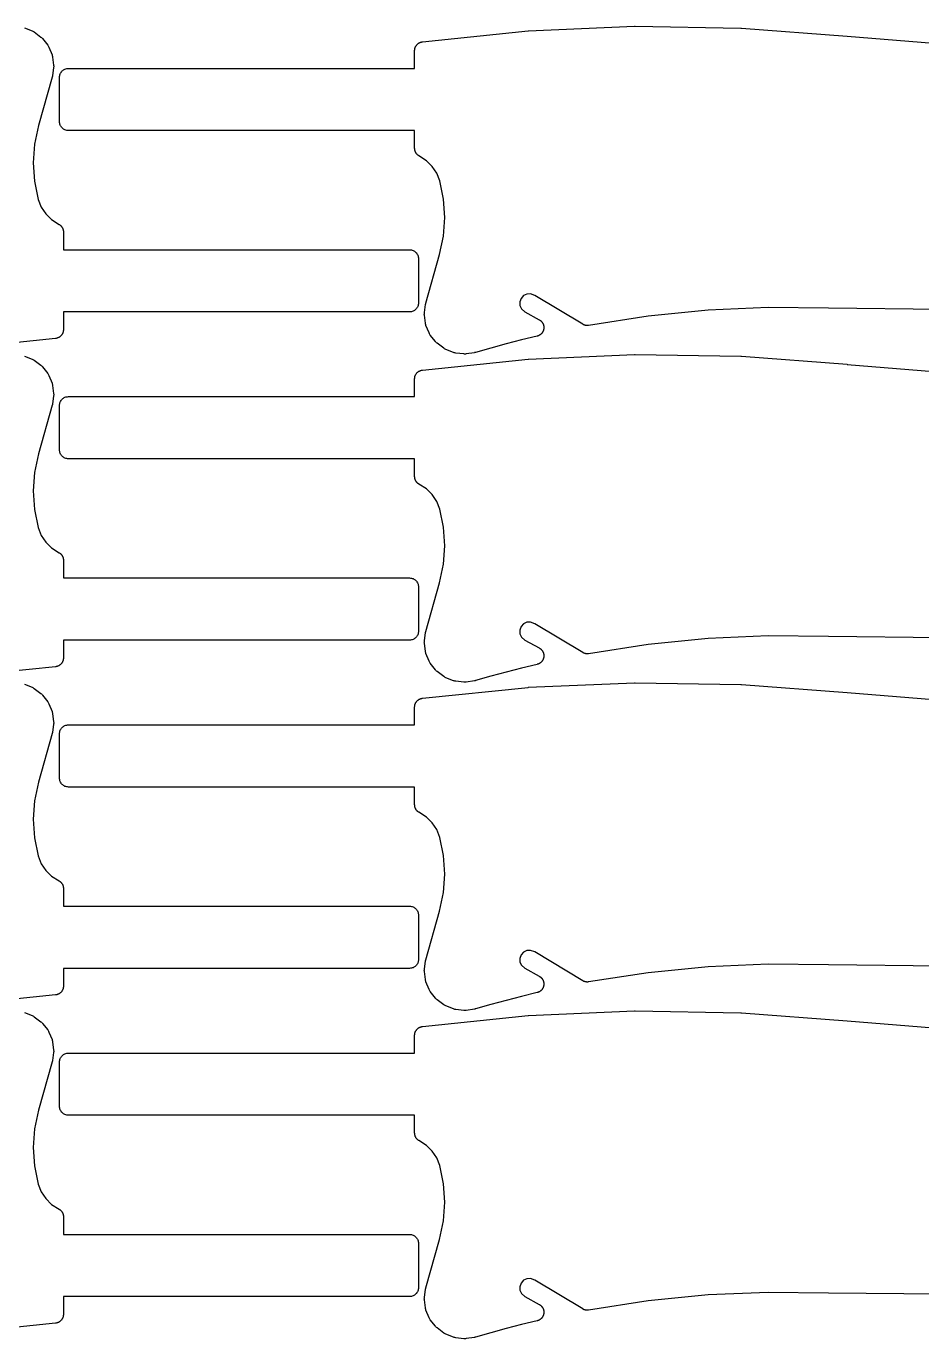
# Model space of a CAD drawing. Header units: metres. Extents: x 0 to 3000, y 0 to 1240.
# Drawn here: x 1096.5 to 1298.2, y 295.8 to 591.5 of the extents above; entities that cross this region are included whole.
import ezdxf

# ---------------------------------------------------------------- set-up
doc = ezdxf.new("R2010")
doc.units = ezdxf.units.M

msp = doc.modelspace()

# ---------------------------------------------------------------- linework, layer by layer
at = {"color": 1}
for points in [[(1302.73, 527.67), (1277.26, 527.95), (1277.26, 527.95), (1277.26, 527.95), (1263.65, 528.1), (1250.12, 527.51), (1236.65, 526.17), (1223.2, 524.09), (1223.19, 524.09), (1223.18, 524.09), (1223.09, 524.08), (1223, 524.07), (1222.99, 524.07), (1222.98, 524.07), (1222.89, 524.07), (1222.81, 524.07), (1222.8, 524.07), (1222.79, 524.07), (1222.7, 524.08), (1222.61, 524.09), (1222.6, 524.09), (1222.59, 524.09), (1222.5, 524.11), (1222.42, 524.13), (1222.41, 524.13), (1222.4, 524.13), (1222.31, 524.16), (1222.23, 524.18), (1222.22, 524.18), (1222.21, 524.19), (1222.13, 524.22), (1222.05, 524.26), (1222.04, 524.26), (1222.03, 524.26), (1221.95, 524.3), (1221.87, 524.35), (1221.87, 524.35), (1221.86, 524.36), (1211.09, 530.84), (1210.09, 531.2), (1209.28, 531.16), (1208.55, 530.82), (1207.97, 530.19), (1207.68, 529.38), (1207.72, 528.57), (1208.07, 527.83), (1208.81, 527.15), (1212.07, 525.37), (1212.11, 525.35), (1212.16, 525.32), (1212.2, 525.3), (1212.24, 525.27), (1212.28, 525.24), (1212.32, 525.21), (1212.36, 525.18), (1212.4, 525.15), (1212.43, 525.12), (1212.47, 525.09), (1212.5, 525.05), (1212.54, 525.02), (1212.57, 524.98), (1212.61, 524.95), (1212.64, 524.91), (1212.67, 524.87), (1212.7, 524.83), (1212.73, 524.79), (1212.76, 524.75), (1212.79, 524.71), (1212.81, 524.67), (1212.84, 524.63), (1212.86, 524.59), (1212.89, 524.55), (1212.91, 524.5), (1212.93, 524.46), (1212.95, 524.41), (1212.97, 524.37), (1212.98, 524.32), (1213, 524.27), (1213.02, 524.23), (1213.03, 524.18), (1213.04, 524.13), (1213.06, 524.09), (1213.07, 524.04), (1213.08, 523.99), (1213.09, 523.94), (1213.09, 523.89), (1213.1, 523.85), (1213.11, 523.8), (1213.11, 523.75), (1213.11, 523.7), (1213.11, 523.65), (1213.11, 523.6), (1213.11, 523.55), (1213.11, 523.5), (1213.11, 523.45), (1213.1, 523.4), (1213.09, 523.36), (1213.09, 523.31), (1213.08, 523.26), (1213.07, 523.21), (1213.06, 523.16), (1213.05, 523.11), (1213.04, 523.07), (1213.02, 523.02), (1213.01, 522.97), (1212.99, 522.93), (1212.97, 522.88), (1212.96, 522.84), (1212.93, 522.79), (1212.91, 522.75), (1212.89, 522.7), (1212.87, 522.66), (1212.84, 522.62), (1212.82, 522.57), (1212.79, 522.53), (1212.77, 522.49), (1212.74, 522.45), (1212.71, 522.41), (1212.68, 522.37), (1212.65, 522.34), (1212.62, 522.3), (1212.58, 522.26), (1212.55, 522.23), (1212.52, 522.19), (1212.48, 522.16), (1212.44, 522.12), (1212.41, 522.09), (1212.37, 522.06), (1212.33, 522.03), (1212.29, 522), (1212.25, 521.97), (1212.21, 521.95), (1212.17, 521.92), (1212.13, 521.89), (1212.08, 521.87), (1212.04, 521.85), (1212, 521.82), (1211.95, 521.8), (1211.91, 521.78), (1211.86, 521.76), (1211.82, 521.75), (1211.77, 521.73), (1211.72, 521.71), (1211.68, 521.7), (1211.63, 521.69), (1211.58, 521.67), (1208.09, 520.83), (1204.62, 519.94), (1201.17, 519), (1197.72, 518.01), (1197.69, 518), (1197.66, 517.99), (1197.6, 517.98), (1197.53, 517.96), (1197.53, 517.96), (1197.5, 517.96), (1197.47, 517.95), (1195.62, 517.67), (1195.44, 517.65), (1195.26, 517.65), (1195.08, 517.66), (1193.25, 517.87), (1193.08, 517.9), (1192.91, 517.94), (1192.74, 518), (1191.02, 518.68), (1190.86, 518.75), (1190.71, 518.84), (1190.56, 518.94), (1189.06, 520.07), (1188.92, 520.18), (1188.79, 520.31), (1188.68, 520.44), (1187.53, 521.93), (1187.43, 522.08), (1187.34, 522.23), (1187.27, 522.39), (1186.56, 524.1), (1186.5, 524.26), (1186.46, 524.43), (1186.43, 524.61), (1186.2, 526.44), (1186.18, 526.62), (1186.19, 526.79), (1186.2, 526.97), (1186.47, 528.83), (1186.47, 528.87), (1186.48, 528.9), (1186.49, 528.96), (1186.5, 529.02), (1186.51, 529.06), (1186.52, 529.09), (1189.62, 540.04), (1190.5, 544.22), (1190.79, 548.39), (1190.52, 552.57), (1189.69, 556.65), (1189, 558.41), (1187.98, 559.93), (1186.68, 561.21), (1184.93, 562.31), (1184.91, 562.33), (1184.89, 562.34), (1184.83, 562.38), (1184.77, 562.42), (1184.75, 562.44), (1184.73, 562.46), (1184.68, 562.5), (1184.62, 562.55), (1184.6, 562.57), (1184.59, 562.59), (1184.54, 562.64), (1184.49, 562.69), (1184.47, 562.71), (1184.45, 562.73), (1184.41, 562.79), (1184.37, 562.85), (1184.35, 562.87), (1184.34, 562.89), (1184.3, 562.95), (1184.26, 563.01), (1184.25, 563.04), (1184.24, 563.06), (1184.21, 563.12), (1184.17, 563.19), (1184.16, 563.21), (1184.15, 563.24), (1184.13, 563.3), (1184.1, 563.37), (1184.09, 563.4), (1184.09, 563.42), (1184.07, 563.49), (1184.05, 563.56), (1184.04, 563.59), (1184.04, 563.61), (1184.03, 563.68), (1184.02, 563.75), (1184.01, 563.78), (1184.01, 563.81), (1184.01, 563.88), (1184, 563.95), (1184, 563.98), (1184, 564), (1184, 568), (1106, 568), (1105.8, 568.01), (1105.61, 568.04), (1105.42, 568.09), (1105.23, 568.15), (1105.06, 568.24), (1104.89, 568.34), (1104.73, 568.46), (1104.59, 568.59), (1104.45, 568.73), (1104.34, 568.89), (1104.24, 569.06), (1104.15, 569.24), (1104.09, 569.42), (1104.04, 569.61), (1104.01, 569.81), (1104, 570), (1104, 580), (1104.01, 580.2), (1104.04, 580.39), (1104.09, 580.58), (1104.15, 580.77), (1104.24, 580.94), (1104.34, 581.11), (1104.45, 581.27), (1104.59, 581.42), (1104.73, 581.55), (1104.89, 581.66), (1105.06, 581.77), (1105.23, 581.85), (1105.42, 581.92), (1105.61, 581.96), (1105.8, 581.99), (1106, 582), (1184, 582), (1184, 586), (1184, 586.09), (1184.01, 586.19), (1184.01, 586.19), (1184.01, 586.2), (1184.02, 586.29), (1184.04, 586.38), (1184.04, 586.39), (1184.04, 586.39), (1184.06, 586.48), (1184.08, 586.57), (1184.08, 586.58), (1184.09, 586.58), (1184.12, 586.67), (1184.15, 586.76), (1184.15, 586.76), (1184.15, 586.77), (1184.19, 586.85), (1184.23, 586.94), (1184.23, 586.94), (1184.24, 586.94), (1184.28, 587.02), (1184.33, 587.1), (1184.33, 587.11), (1184.34, 587.11), (1184.39, 587.19), (1184.45, 587.26), (1184.45, 587.27), (1184.45, 587.27), (1184.52, 587.34), (1184.58, 587.41), (1184.58, 587.41), (1184.59, 587.42), (1184.65, 587.48), (1184.72, 587.54), (1184.73, 587.54), (1184.73, 587.55), (1184.81, 587.6), (1184.88, 587.66), (1184.88, 587.66), (1184.89, 587.66), (1184.97, 587.71), (1185.05, 587.76), (1185.05, 587.76), (1185.06, 587.77), (1185.14, 587.8), (1185.23, 587.85), (1185.23, 587.85), (1185.23, 587.85), (1185.32, 587.88), (1185.41, 587.91), (1185.41, 587.91), (1185.42, 587.92), (1185.51, 587.94), (1185.6, 587.96), (1185.6, 587.96), (1185.61, 587.96), (1185.7, 587.98), (1185.79, 587.99), (1209.56, 590.45), (1209.68, 590.46), (1233.53, 591.49), (1233.65, 591.5), (1257.52, 591.1), (1257.64, 591.1), (1281.46, 589.27), (1281.46, 589.27), (1281.47, 589.27), (1321.25, 586.03)], [(1096.13, 591.14), (1097.85, 590.46), (1098.01, 590.39), (1098.16, 590.3), (1098.31, 590.2), (1099.81, 589.07), (1099.95, 588.96), (1100.08, 588.83), (1100.19, 588.7), (1101.34, 587.21), (1101.44, 587.06), (1101.53, 586.91), (1101.6, 586.75), (1102.31, 585.04), (1102.37, 584.88), (1102.41, 584.71), (1102.44, 584.53), (1102.67, 582.7), (1102.69, 582.52), (1102.69, 582.35), (1102.67, 582.17), (1102.4, 580.31), (1102.4, 580.28), (1102.39, 580.24), (1102.38, 580.18), (1102.37, 580.12), (1102.36, 580.08), (1102.35, 580.05), (1099.25, 569.1), (1098.37, 564.92), (1098.08, 560.75), (1098.35, 556.57), (1099.18, 552.49), (1099.87, 550.73), (1100.89, 549.21), (1102.19, 547.93), (1103.94, 546.83), (1103.96, 546.82), (1103.98, 546.8), (1104.04, 546.76), (1104.1, 546.72), (1104.12, 546.7), (1104.14, 546.69), (1104.19, 546.64), (1104.25, 546.59), (1104.27, 546.57), (1104.29, 546.55), (1104.33, 546.5), (1104.38, 546.45), (1104.4, 546.43), (1104.42, 546.41), (1104.46, 546.35), (1104.5, 546.29), (1104.52, 546.27), (1104.53, 546.25), (1104.57, 546.19), (1104.61, 546.13), (1104.62, 546.1), (1104.63, 546.08), (1104.67, 546.02), (1104.7, 545.95), (1104.71, 545.93), (1104.72, 545.9), (1104.74, 545.84), (1104.77, 545.77), (1104.78, 545.74), (1104.78, 545.72), (1104.8, 545.65), (1104.82, 545.58), (1104.83, 545.55), (1104.83, 545.53), (1104.84, 545.46), (1104.86, 545.39), (1104.86, 545.36), (1104.86, 545.34), (1104.86, 545.26), (1104.87, 545.19), (1104.87, 545.17), (1104.87, 545.14), (1104.87, 541.14), (1182.87, 541.14), (1183.07, 541.13), (1183.26, 541.1), (1183.45, 541.05), (1183.64, 540.99), (1183.81, 540.9), (1183.98, 540.8), (1184.14, 540.69), (1184.29, 540.55), (1184.42, 540.41), (1184.53, 540.25), (1184.63, 540.08), (1184.72, 539.9), (1184.78, 539.72), (1184.83, 539.53), (1184.86, 539.34), (1184.87, 539.14), (1184.87, 529.14), (1184.86, 528.94), (1184.83, 528.75), (1184.78, 528.56), (1184.72, 528.37), (1184.63, 528.2), (1184.53, 528.03), (1184.42, 527.87), (1184.29, 527.73), (1184.14, 527.59), (1183.98, 527.48), (1183.81, 527.38), (1183.64, 527.29), (1183.45, 527.23), (1183.26, 527.18), (1183.07, 527.15), (1182.87, 527.14), (1104.87, 527.14), (1104.87, 523.14), (1104.87, 523.05), (1104.86, 522.95), (1104.86, 522.95), (1104.86, 522.94), (1104.85, 522.85), (1104.83, 522.76), (1104.83, 522.75), (1104.83, 522.75), (1104.81, 522.66), (1104.79, 522.57), (1104.79, 522.56), (1104.78, 522.56), (1104.75, 522.47), (1104.72, 522.38), (1104.72, 522.38), (1104.72, 522.37), (1104.68, 522.29), (1104.64, 522.21), (1104.64, 522.2), (1104.63, 522.2), (1104.59, 522.12), (1104.54, 522.04), (1104.54, 522.03), (1104.53, 522.03), (1104.48, 521.95), (1104.42, 521.88), (1104.42, 521.87), (1104.42, 521.87), (1104.35, 521.8), (1104.29, 521.73), (1104.29, 521.73), (1104.29, 521.73), (1104.22, 521.66), (1104.15, 521.6), (1104.14, 521.6), (1104.14, 521.59), (1104.06, 521.54), (1103.99, 521.48), (1103.99, 521.48), (1103.98, 521.48), (1103.9, 521.43), (1103.82, 521.38), (1103.82, 521.38), (1103.81, 521.38), (1103.73, 521.34), (1103.65, 521.3), (1103.64, 521.29), (1103.64, 521.29), (1103.55, 521.26), (1103.46, 521.23), (1103.46, 521.23), (1103.45, 521.23), (1103.36, 521.2), (1103.27, 521.18), (1103.27, 521.18), (1103.26, 521.18), (1103.17, 521.16), (1103.08, 521.15), (1079.31, 518.69)], [(1302.73, 453.72), (1277.26, 454), (1277.26, 454), (1277.26, 454), (1263.65, 454.15), (1250.12, 453.56), (1236.65, 452.22), (1223.2, 450.14), (1223.19, 450.14), (1223.18, 450.14), (1223.09, 450.13), (1223, 450.12), (1222.99, 450.12), (1222.98, 450.12), (1222.89, 450.12), (1222.81, 450.12), (1222.8, 450.12), (1222.79, 450.12), (1222.7, 450.13), (1222.61, 450.14), (1222.6, 450.14), (1222.59, 450.14), (1222.5, 450.16), (1222.42, 450.18), (1222.41, 450.18), (1222.4, 450.18), (1222.31, 450.21), (1222.23, 450.23), (1222.22, 450.24), (1222.21, 450.24), (1222.13, 450.27), (1222.05, 450.31), (1222.04, 450.31), (1222.03, 450.31), (1221.95, 450.36), (1221.87, 450.4), (1221.87, 450.4), (1221.86, 450.41), (1211.09, 456.89), (1210.09, 457.25), (1209.28, 457.21), (1208.55, 456.87), (1207.97, 456.24), (1207.68, 455.43), (1207.72, 454.62), (1208.07, 453.89), (1208.81, 453.2), (1212.07, 451.42), (1212.11, 451.4), (1212.16, 451.37), (1212.2, 451.35), (1212.24, 451.32), (1212.28, 451.29), (1212.32, 451.26), (1212.36, 451.23), (1212.4, 451.2), (1212.43, 451.17), (1212.47, 451.14), (1212.5, 451.1), (1212.54, 451.07), (1212.57, 451.03), (1212.61, 451), (1212.64, 450.96), (1212.67, 450.92), (1212.7, 450.88), (1212.73, 450.85), (1212.76, 450.8), (1212.79, 450.77), (1212.81, 450.72), (1212.84, 450.68), (1212.86, 450.64), (1212.89, 450.6), (1212.91, 450.55), (1212.93, 450.51), (1212.95, 450.46), (1212.97, 450.42), (1212.98, 450.37), (1213, 450.33), (1213.02, 450.28), (1213.03, 450.23), (1213.04, 450.18), (1213.06, 450.14), (1213.07, 450.09), (1213.08, 450.04), (1213.09, 449.99), (1213.09, 449.94), (1213.1, 449.9), (1213.11, 449.85), (1213.11, 449.8), (1213.11, 449.75), (1213.11, 449.7), (1213.11, 449.65), (1213.11, 449.6), (1213.11, 449.55), (1213.11, 449.5), (1213.1, 449.46), (1213.09, 449.41), (1213.09, 449.36), (1213.08, 449.31), (1213.07, 449.26), (1213.06, 449.21), (1213.05, 449.16), (1213.04, 449.12), (1213.02, 449.07), (1213.01, 449.03), (1212.99, 448.98), (1212.97, 448.93), (1212.96, 448.89), (1212.93, 448.84), (1212.91, 448.8), (1212.89, 448.75), (1212.87, 448.71), (1212.84, 448.67), (1212.82, 448.62), (1212.79, 448.58), (1212.77, 448.54), (1212.74, 448.5), (1212.71, 448.46), (1212.68, 448.43), (1212.65, 448.39), (1212.62, 448.35), (1212.58, 448.31), (1212.55, 448.28), (1212.52, 448.24), (1212.48, 448.21), (1212.44, 448.17), (1212.41, 448.14), (1212.37, 448.11), (1212.33, 448.08), (1212.29, 448.05), (1212.25, 448.02), (1212.21, 448), (1212.17, 447.97), (1212.13, 447.94), (1212.08, 447.92), (1212.04, 447.9), (1212, 447.88), (1211.95, 447.85), (1211.91, 447.83), (1211.86, 447.81), (1211.82, 447.8), (1211.77, 447.78), (1211.72, 447.77), (1211.68, 447.75), (1211.63, 447.74), (1211.58, 447.72), (1208.09, 446.88), (1204.62, 445.99), (1201.17, 445.05), (1197.72, 444.06), (1197.69, 444.05), (1197.66, 444.04), (1197.6, 444.03), (1197.53, 444.01), (1197.53, 444.01), (1197.5, 444.01), (1197.47, 444.01), (1195.62, 443.72), (1195.44, 443.7), (1195.26, 443.7), (1195.08, 443.71), (1193.25, 443.92), (1193.08, 443.95), (1192.91, 443.99), (1192.74, 444.05), (1191.02, 444.73), (1190.86, 444.8), (1190.71, 444.89), (1190.56, 444.99), (1189.06, 446.12), (1188.92, 446.23), (1188.79, 446.36), (1188.68, 446.49), (1187.53, 447.98), (1187.43, 448.13), (1187.34, 448.28), (1187.27, 448.44), (1186.56, 450.15), (1186.5, 450.31), (1186.46, 450.49), (1186.43, 450.66), (1186.2, 452.49), (1186.18, 452.67), (1186.19, 452.84), (1186.2, 453.02), (1186.47, 454.88), (1186.47, 454.92), (1186.48, 454.95), (1186.49, 455.01), (1186.5, 455.07), (1186.51, 455.11), (1186.52, 455.14), (1189.62, 466.09), (1190.5, 470.27), (1190.79, 474.44), (1190.52, 478.62), (1189.69, 482.7), (1189, 484.46), (1187.98, 485.98), (1186.68, 487.26), (1184.93, 488.36), (1184.91, 488.38), (1184.89, 488.39), (1184.83, 488.43), (1184.77, 488.47), (1184.75, 488.49), (1184.73, 488.51), (1184.68, 488.55), (1184.62, 488.6), (1184.6, 488.62), (1184.59, 488.64), (1184.54, 488.69), (1184.49, 488.74), (1184.47, 488.76), (1184.45, 488.78), (1184.41, 488.84), (1184.37, 488.9), (1184.35, 488.92), (1184.34, 488.94), (1184.3, 489), (1184.26, 489.06), (1184.25, 489.09), (1184.24, 489.11), (1184.21, 489.17), (1184.17, 489.24), (1184.16, 489.26), (1184.15, 489.29), (1184.13, 489.35), (1184.1, 489.42), (1184.09, 489.45), (1184.09, 489.47), (1184.07, 489.54), (1184.05, 489.61), (1184.04, 489.64), (1184.04, 489.66), (1184.03, 489.73), (1184.02, 489.8), (1184.01, 489.83), (1184.01, 489.86), (1184.01, 489.93), (1184, 490), (1184, 490.03), (1184, 490.05), (1184, 494.05), (1106, 494.05), (1105.8, 494.06), (1105.61, 494.09), (1105.42, 494.14), (1105.23, 494.2), (1105.06, 494.29), (1104.89, 494.39), (1104.73, 494.51), (1104.59, 494.64), (1104.45, 494.78), (1104.34, 494.94), (1104.24, 495.11), (1104.15, 495.29), (1104.09, 495.47), (1104.04, 495.66), (1104.01, 495.86), (1104, 496.05), (1104, 506.05), (1104.01, 506.25), (1104.04, 506.44), (1104.09, 506.63), (1104.15, 506.82), (1104.24, 506.99), (1104.34, 507.16), (1104.45, 507.32), (1104.59, 507.47), (1104.73, 507.6), (1104.89, 507.71), (1105.06, 507.82), (1105.23, 507.9), (1105.42, 507.97), (1105.61, 508.01), (1105.8, 508.04), (1106, 508.05), (1184, 508.05), (1184, 512.05), (1184, 512.14), (1184.01, 512.24), (1184.01, 512.24), (1184.01, 512.25), (1184.02, 512.34), (1184.04, 512.43), (1184.04, 512.44), (1184.04, 512.44), (1184.06, 512.53), (1184.08, 512.62), (1184.08, 512.63), (1184.09, 512.63), (1184.12, 512.72), (1184.15, 512.81), (1184.15, 512.81), (1184.15, 512.82), (1184.19, 512.9), (1184.23, 512.99), (1184.23, 512.99), (1184.24, 512.99), (1184.28, 513.07), (1184.33, 513.15), (1184.33, 513.16), (1184.34, 513.16), (1184.39, 513.24), (1184.45, 513.31), (1184.45, 513.32), (1184.45, 513.32), (1184.52, 513.39), (1184.58, 513.46), (1184.58, 513.46), (1184.59, 513.47), (1184.65, 513.53), (1184.72, 513.59), (1184.73, 513.59), (1184.73, 513.6), (1184.81, 513.65), (1184.88, 513.71), (1184.88, 513.71), (1184.89, 513.71), (1184.97, 513.76), (1185.05, 513.81), (1185.05, 513.81), (1185.06, 513.82), (1185.14, 513.86), (1185.23, 513.9), (1185.23, 513.9), (1185.23, 513.9), (1185.32, 513.93), (1185.41, 513.96), (1185.41, 513.96), (1185.42, 513.97), (1185.51, 513.99), (1185.6, 514.01), (1185.6, 514.01), (1185.61, 514.01), (1185.7, 514.03), (1185.79, 514.04), (1209.56, 516.5), (1209.68, 516.51), (1233.53, 517.54), (1233.65, 517.55), (1257.52, 517.15), (1257.64, 517.15), (1281.46, 515.33), (1281.46, 515.32), (1281.47, 515.32), (1321.25, 512.08)], [(1096.13, 517.2), (1097.85, 516.51), (1098.01, 516.44), (1098.16, 516.35), (1098.31, 516.25), (1099.81, 515.12), (1099.95, 515.01), (1100.08, 514.88), (1100.19, 514.75), (1101.34, 513.26), (1101.44, 513.12), (1101.53, 512.96), (1101.6, 512.8), (1102.31, 511.09), (1102.37, 510.93), (1102.41, 510.76), (1102.44, 510.58), (1102.67, 508.75), (1102.69, 508.57), (1102.69, 508.4), (1102.67, 508.22), (1102.4, 506.36), (1102.4, 506.33), (1102.39, 506.29), (1102.38, 506.23), (1102.37, 506.17), (1102.36, 506.13), (1102.35, 506.1), (1099.25, 495.15), (1098.37, 490.97), (1098.08, 486.8), (1098.35, 482.62), (1099.18, 478.54), (1099.87, 476.78), (1100.89, 475.26), (1102.19, 473.98), (1103.94, 472.88), (1103.96, 472.87), (1103.98, 472.85), (1104.04, 472.81), (1104.1, 472.77), (1104.12, 472.75), (1104.14, 472.74), (1104.19, 472.69), (1104.25, 472.64), (1104.27, 472.62), (1104.29, 472.6), (1104.33, 472.55), (1104.38, 472.5), (1104.4, 472.48), (1104.42, 472.46), (1104.46, 472.4), (1104.5, 472.34), (1104.52, 472.32), (1104.53, 472.3), (1104.57, 472.24), (1104.61, 472.18), (1104.62, 472.16), (1104.63, 472.13), (1104.67, 472.07), (1104.7, 472), (1104.71, 471.98), (1104.72, 471.96), (1104.74, 471.89), (1104.77, 471.82), (1104.78, 471.8), (1104.78, 471.77), (1104.8, 471.7), (1104.82, 471.63), (1104.83, 471.61), (1104.83, 471.58), (1104.84, 471.51), (1104.86, 471.44), (1104.86, 471.41), (1104.86, 471.39), (1104.86, 471.31), (1104.87, 471.24), (1104.87, 471.22), (1104.87, 471.19), (1104.87, 467.19), (1182.87, 467.19), (1183.07, 467.18), (1183.26, 467.15), (1183.45, 467.1), (1183.64, 467.04), (1183.81, 466.95), (1183.98, 466.85), (1184.14, 466.74), (1184.29, 466.6), (1184.42, 466.46), (1184.53, 466.3), (1184.63, 466.13), (1184.72, 465.96), (1184.78, 465.77), (1184.83, 465.58), (1184.86, 465.39), (1184.87, 465.19), (1184.87, 455.19), (1184.86, 454.99), (1184.83, 454.8), (1184.78, 454.61), (1184.72, 454.42), (1184.63, 454.25), (1184.53, 454.08), (1184.42, 453.92), (1184.29, 453.78), (1184.14, 453.64), (1183.98, 453.53), (1183.81, 453.43), (1183.64, 453.34), (1183.45, 453.28), (1183.26, 453.23), (1183.07, 453.2), (1182.87, 453.19), (1104.87, 453.19), (1104.87, 449.19), (1104.87, 449.1), (1104.86, 449), (1104.86, 449), (1104.86, 448.99), (1104.85, 448.9), (1104.83, 448.81), (1104.83, 448.8), (1104.83, 448.8), (1104.81, 448.71), (1104.79, 448.62), (1104.79, 448.61), (1104.78, 448.61), (1104.75, 448.52), (1104.72, 448.43), (1104.72, 448.43), (1104.72, 448.42), (1104.68, 448.34), (1104.64, 448.26), (1104.64, 448.25), (1104.63, 448.25), (1104.59, 448.17), (1104.54, 448.09), (1104.54, 448.08), (1104.53, 448.08), (1104.48, 448), (1104.42, 447.93), (1104.42, 447.93), (1104.42, 447.92), (1104.35, 447.85), (1104.29, 447.78), (1104.29, 447.78), (1104.29, 447.78), (1104.22, 447.71), (1104.15, 447.65), (1104.14, 447.65), (1104.14, 447.64), (1104.06, 447.59), (1103.99, 447.53), (1103.99, 447.53), (1103.98, 447.53), (1103.9, 447.48), (1103.82, 447.43), (1103.82, 447.43), (1103.81, 447.43), (1103.73, 447.39), (1103.65, 447.35), (1103.64, 447.34), (1103.64, 447.34), (1103.55, 447.31), (1103.46, 447.28), (1103.46, 447.28), (1103.45, 447.28), (1103.36, 447.25), (1103.27, 447.23), (1103.27, 447.23), (1103.26, 447.23), (1103.17, 447.21), (1103.08, 447.2), (1079.31, 444.74)], [(1302.73, 379.77), (1277.26, 380.05), (1277.26, 380.05), (1277.26, 380.05), (1263.65, 380.2), (1250.12, 379.61), (1236.65, 378.27), (1223.2, 376.19), (1223.19, 376.19), (1223.18, 376.19), (1223.09, 376.18), (1223, 376.17), (1222.99, 376.17), (1222.98, 376.17), (1222.89, 376.17), (1222.81, 376.17), (1222.8, 376.17), (1222.79, 376.17), (1222.7, 376.18), (1222.61, 376.19), (1222.6, 376.19), (1222.59, 376.19), (1222.5, 376.21), (1222.42, 376.23), (1222.41, 376.23), (1222.4, 376.23), (1222.31, 376.26), (1222.23, 376.28), (1222.22, 376.29), (1222.21, 376.29), (1222.13, 376.32), (1222.05, 376.36), (1222.04, 376.36), (1222.03, 376.36), (1221.95, 376.41), (1221.87, 376.45), (1221.87, 376.45), (1221.86, 376.46), (1211.09, 382.95), (1210.09, 383.3), (1209.28, 383.26), (1208.55, 382.92), (1207.97, 382.29), (1207.68, 381.48), (1207.72, 380.67), (1208.07, 379.94), (1208.81, 379.25), (1212.07, 377.47), (1212.11, 377.45), (1212.16, 377.42), (1212.2, 377.4), (1212.24, 377.37), (1212.28, 377.34), (1212.32, 377.31), (1212.36, 377.28), (1212.4, 377.25), (1212.43, 377.22), (1212.47, 377.19), (1212.5, 377.15), (1212.54, 377.12), (1212.57, 377.08), (1212.61, 377.05), (1212.64, 377.01), (1212.67, 376.97), (1212.7, 376.93), (1212.73, 376.9), (1212.76, 376.86), (1212.79, 376.82), (1212.81, 376.77), (1212.84, 376.73), (1212.86, 376.69), (1212.89, 376.65), (1212.91, 376.6), (1212.93, 376.56), (1212.95, 376.51), (1212.97, 376.47), (1212.98, 376.42), (1213, 376.38), (1213.02, 376.33), (1213.03, 376.28), (1213.04, 376.24), (1213.06, 376.19), (1213.07, 376.14), (1213.08, 376.09), (1213.09, 376.04), (1213.09, 375.99), (1213.1, 375.95), (1213.11, 375.9), (1213.11, 375.85), (1213.11, 375.8), (1213.11, 375.75), (1213.11, 375.7), (1213.11, 375.65), (1213.11, 375.6), (1213.11, 375.55), (1213.1, 375.51), (1213.09, 375.46), (1213.09, 375.41), (1213.08, 375.36), (1213.07, 375.31), (1213.06, 375.26), (1213.05, 375.22), (1213.04, 375.17), (1213.02, 375.12), (1213.01, 375.08), (1212.99, 375.03), (1212.97, 374.98), (1212.96, 374.94), (1212.93, 374.89), (1212.91, 374.85), (1212.89, 374.81), (1212.87, 374.76), (1212.84, 374.72), (1212.82, 374.68), (1212.79, 374.64), (1212.77, 374.59), (1212.74, 374.55), (1212.71, 374.51), (1212.68, 374.48), (1212.65, 374.44), (1212.62, 374.4), (1212.58, 374.36), (1212.55, 374.33), (1212.52, 374.29), (1212.48, 374.26), (1212.44, 374.22), (1212.41, 374.19), (1212.37, 374.16), (1212.33, 374.13), (1212.29, 374.1), (1212.25, 374.08), (1212.21, 374.05), (1212.17, 374.02), (1212.13, 373.99), (1212.08, 373.97), (1212.04, 373.95), (1212, 373.93), (1211.95, 373.9), (1211.91, 373.88), (1211.86, 373.86), (1211.82, 373.85), (1211.77, 373.83), (1211.72, 373.82), (1211.68, 373.8), (1211.63, 373.79), (1211.58, 373.77), (1208.09, 372.93), (1204.62, 372.04), (1201.17, 371.1), (1197.72, 370.11), (1197.69, 370.1), (1197.66, 370.1), (1197.6, 370.08), (1197.53, 370.07), (1197.53, 370.07), (1197.5, 370.06), (1197.47, 370.06), (1195.62, 369.77), (1195.44, 369.75), (1195.26, 369.75), (1195.08, 369.76), (1193.25, 369.97), (1193.08, 370), (1192.91, 370.04), (1192.74, 370.1), (1191.02, 370.78), (1190.86, 370.85), (1190.71, 370.94), (1190.56, 371.04), (1189.06, 372.17), (1188.92, 372.28), (1188.79, 372.41), (1188.68, 372.55), (1187.53, 374.03), (1187.43, 374.18), (1187.34, 374.33), (1187.27, 374.49), (1186.56, 376.2), (1186.5, 376.37), (1186.46, 376.54), (1186.43, 376.71), (1186.2, 378.54), (1186.18, 378.72), (1186.19, 378.9), (1186.2, 379.07), (1186.47, 380.93), (1186.47, 380.97), (1186.48, 381), (1186.49, 381.06), (1186.5, 381.12), (1186.51, 381.16), (1186.52, 381.19), (1189.62, 392.14), (1190.5, 396.32), (1190.79, 400.49), (1190.52, 404.67), (1189.69, 408.75), (1189, 410.51), (1187.98, 412.03), (1186.68, 413.31), (1184.93, 414.41), (1184.91, 414.43), (1184.89, 414.44), (1184.83, 414.48), (1184.77, 414.52), (1184.75, 414.54), (1184.73, 414.56), (1184.68, 414.61), (1184.62, 414.65), (1184.6, 414.67), (1184.59, 414.69), (1184.54, 414.74), (1184.49, 414.79), (1184.47, 414.81), (1184.45, 414.83), (1184.41, 414.89), (1184.37, 414.95), (1184.35, 414.97), (1184.34, 414.99), (1184.3, 415.05), (1184.26, 415.11), (1184.25, 415.14), (1184.24, 415.16), (1184.21, 415.23), (1184.17, 415.29), (1184.16, 415.31), (1184.15, 415.34), (1184.13, 415.41), (1184.1, 415.47), (1184.09, 415.5), (1184.09, 415.52), (1184.07, 415.59), (1184.05, 415.66), (1184.04, 415.69), (1184.04, 415.71), (1184.03, 415.78), (1184.02, 415.86), (1184.01, 415.88), (1184.01, 415.91), (1184.01, 415.98), (1184, 416.05), (1184, 416.08), (1184, 416.1), (1184, 420.1), (1106, 420.1), (1105.8, 420.11), (1105.61, 420.14), (1105.42, 420.19), (1105.23, 420.25), (1105.06, 420.34), (1104.89, 420.44), (1104.73, 420.56), (1104.59, 420.69), (1104.45, 420.83), (1104.34, 420.99), (1104.24, 421.16), (1104.15, 421.34), (1104.09, 421.52), (1104.04, 421.71), (1104.01, 421.91), (1104, 422.1), (1104, 432.1), (1104.01, 432.3), (1104.04, 432.49), (1104.09, 432.68), (1104.15, 432.87), (1104.24, 433.05), (1104.34, 433.21), (1104.45, 433.37), (1104.59, 433.52), (1104.73, 433.65), (1104.89, 433.77), (1105.06, 433.87), (1105.23, 433.95), (1105.42, 434.02), (1105.61, 434.06), (1105.8, 434.09), (1106, 434.1), (1184, 434.1), (1184, 438.1), (1184, 438.2), (1184.01, 438.29), (1184.01, 438.29), (1184.01, 438.3), (1184.02, 438.39), (1184.04, 438.48), (1184.04, 438.49), (1184.04, 438.49), (1184.06, 438.58), (1184.08, 438.67), (1184.08, 438.68), (1184.09, 438.68), (1184.12, 438.77), (1184.15, 438.86), (1184.15, 438.86), (1184.15, 438.87), (1184.19, 438.95), (1184.23, 439.04), (1184.23, 439.04), (1184.24, 439.05), (1184.28, 439.13), (1184.33, 439.21), (1184.33, 439.21), (1184.34, 439.21), (1184.39, 439.29), (1184.45, 439.36), (1184.45, 439.37), (1184.45, 439.37), (1184.52, 439.44), (1184.58, 439.51), (1184.58, 439.51), (1184.59, 439.52), (1184.65, 439.58), (1184.72, 439.64), (1184.73, 439.65), (1184.73, 439.65), (1184.81, 439.7), (1184.88, 439.76), (1184.88, 439.76), (1184.89, 439.77), (1184.97, 439.81), (1185.05, 439.86), (1185.05, 439.86), (1185.06, 439.87), (1185.14, 439.91), (1185.23, 439.95), (1185.23, 439.95), (1185.23, 439.95), (1185.32, 439.98), (1185.41, 440.01), (1185.41, 440.01), (1185.42, 440.02), (1185.51, 440.04), (1185.6, 440.06), (1185.6, 440.06), (1185.61, 440.06), (1185.7, 440.08), (1185.79, 440.09), (1209.56, 442.55), (1209.68, 442.56), (1233.53, 443.59), (1233.65, 443.6), (1257.52, 443.2), (1257.64, 443.2), (1281.46, 441.38), (1281.46, 441.38), (1281.47, 441.38), (1321.25, 438.13)], [(1096.13, 443.25), (1097.85, 442.56), (1098.01, 442.49), (1098.16, 442.4), (1098.31, 442.3), (1099.81, 441.17), (1099.95, 441.06), (1100.08, 440.94), (1100.19, 440.8), (1101.34, 439.31), (1101.44, 439.17), (1101.53, 439.01), (1101.6, 438.85), (1102.31, 437.14), (1102.37, 436.98), (1102.41, 436.81), (1102.44, 436.63), (1102.67, 434.8), (1102.69, 434.63), (1102.69, 434.45), (1102.67, 434.27), (1102.4, 432.41), (1102.4, 432.38), (1102.39, 432.34), (1102.38, 432.28), (1102.37, 432.22), (1102.36, 432.18), (1102.35, 432.15), (1099.25, 421.2), (1098.37, 417.02), (1098.08, 412.85), (1098.35, 408.67), (1099.18, 404.59), (1099.87, 402.83), (1100.89, 401.31), (1102.19, 400.03), (1103.94, 398.93), (1103.96, 398.92), (1103.98, 398.9), (1104.04, 398.86), (1104.1, 398.82), (1104.12, 398.8), (1104.14, 398.79), (1104.19, 398.74), (1104.25, 398.69), (1104.27, 398.67), (1104.29, 398.65), (1104.33, 398.6), (1104.38, 398.55), (1104.4, 398.53), (1104.42, 398.51), (1104.46, 398.45), (1104.5, 398.39), (1104.52, 398.37), (1104.53, 398.35), (1104.57, 398.29), (1104.61, 398.23), (1104.62, 398.21), (1104.63, 398.18), (1104.67, 398.12), (1104.7, 398.05), (1104.71, 398.03), (1104.72, 398.01), (1104.74, 397.94), (1104.77, 397.87), (1104.78, 397.85), (1104.78, 397.82), (1104.8, 397.75), (1104.82, 397.68), (1104.83, 397.66), (1104.83, 397.63), (1104.84, 397.56), (1104.86, 397.49), (1104.86, 397.46), (1104.86, 397.44), (1104.86, 397.36), (1104.87, 397.29), (1104.87, 397.27), (1104.87, 397.24), (1104.87, 393.24), (1182.87, 393.24), (1183.07, 393.23), (1183.26, 393.2), (1183.45, 393.15), (1183.64, 393.09), (1183.81, 393), (1183.98, 392.9), (1184.14, 392.79), (1184.29, 392.65), (1184.42, 392.51), (1184.53, 392.35), (1184.63, 392.18), (1184.72, 392.01), (1184.78, 391.82), (1184.83, 391.63), (1184.86, 391.44), (1184.87, 391.24), (1184.87, 381.24), (1184.86, 381.04), (1184.83, 380.85), (1184.78, 380.66), (1184.72, 380.48), (1184.63, 380.3), (1184.53, 380.13), (1184.42, 379.97), (1184.29, 379.83), (1184.14, 379.69), (1183.98, 379.58), (1183.81, 379.48), (1183.64, 379.39), (1183.45, 379.33), (1183.26, 379.28), (1183.07, 379.25), (1182.87, 379.24), (1104.87, 379.24), (1104.87, 375.24), (1104.87, 375.15), (1104.86, 375.05), (1104.86, 375.05), (1104.86, 375.04), (1104.85, 374.95), (1104.83, 374.86), (1104.83, 374.86), (1104.83, 374.85), (1104.81, 374.76), (1104.79, 374.67), (1104.79, 374.67), (1104.78, 374.66), (1104.75, 374.57), (1104.72, 374.48), (1104.72, 374.48), (1104.72, 374.48), (1104.68, 374.39), (1104.64, 374.31), (1104.64, 374.3), (1104.63, 374.3), (1104.59, 374.22), (1104.54, 374.14), (1104.54, 374.13), (1104.53, 374.13), (1104.48, 374.05), (1104.42, 373.98), (1104.42, 373.98), (1104.42, 373.97), (1104.35, 373.9), (1104.29, 373.83), (1104.29, 373.83), (1104.29, 373.83), (1104.22, 373.76), (1104.15, 373.7), (1104.14, 373.7), (1104.14, 373.69), (1104.06, 373.64), (1103.99, 373.58), (1103.99, 373.58), (1103.98, 373.58), (1103.9, 373.53), (1103.82, 373.48), (1103.82, 373.48), (1103.81, 373.48), (1103.73, 373.44), (1103.65, 373.4), (1103.64, 373.4), (1103.64, 373.39), (1103.55, 373.36), (1103.46, 373.33), (1103.46, 373.33), (1103.45, 373.33), (1103.36, 373.3), (1103.27, 373.28), (1103.27, 373.28), (1103.26, 373.28), (1103.17, 373.27), (1103.08, 373.25), (1079.31, 370.79)], [(1302.73, 305.82), (1277.26, 306.1), (1277.26, 306.1), (1277.26, 306.1), (1263.65, 306.25), (1250.12, 305.66), (1236.65, 304.33), (1223.2, 302.24), (1223.19, 302.24), (1223.18, 302.24), (1223.09, 302.23), (1223, 302.22), (1222.99, 302.22), (1222.98, 302.22), (1222.89, 302.22), (1222.81, 302.22), (1222.8, 302.22), (1222.79, 302.22), (1222.7, 302.23), (1222.61, 302.24), (1222.6, 302.24), (1222.59, 302.24), (1222.5, 302.26), (1222.42, 302.28), (1222.41, 302.28), (1222.4, 302.28), (1222.31, 302.31), (1222.23, 302.33), (1222.22, 302.34), (1222.21, 302.34), (1222.13, 302.37), (1222.05, 302.41), (1222.04, 302.41), (1222.03, 302.41), (1221.95, 302.46), (1221.87, 302.5), (1221.87, 302.5), (1221.86, 302.51), (1211.09, 309), (1210.09, 309.35), (1209.28, 309.31), (1208.55, 308.97), (1207.97, 308.34), (1207.68, 307.53), (1207.72, 306.72), (1208.07, 305.99), (1208.81, 305.3), (1212.07, 303.53), (1212.11, 303.5), (1212.16, 303.48), (1212.2, 303.45), (1212.24, 303.42), (1212.28, 303.39), (1212.32, 303.37), (1212.36, 303.33), (1212.4, 303.3), (1212.43, 303.27), (1212.47, 303.24), (1212.5, 303.2), (1212.54, 303.17), (1212.57, 303.13), (1212.61, 303.1), (1212.64, 303.06), (1212.67, 303.03), (1212.7, 302.99), (1212.73, 302.95), (1212.76, 302.91), (1212.79, 302.87), (1212.81, 302.82), (1212.84, 302.78), (1212.86, 302.74), (1212.89, 302.7), (1212.91, 302.65), (1212.93, 302.61), (1212.95, 302.56), (1212.97, 302.52), (1212.98, 302.47), (1213, 302.43), (1213.02, 302.38), (1213.03, 302.33), (1213.04, 302.29), (1213.06, 302.24), (1213.07, 302.19), (1213.08, 302.14), (1213.09, 302.09), (1213.09, 302.05), (1213.1, 302), (1213.11, 301.95), (1213.11, 301.9), (1213.11, 301.85), (1213.11, 301.8), (1213.11, 301.75), (1213.11, 301.7), (1213.11, 301.65), (1213.11, 301.61), (1213.1, 301.56), (1213.09, 301.51), (1213.09, 301.46), (1213.08, 301.41), (1213.07, 301.36), (1213.06, 301.31), (1213.05, 301.27), (1213.04, 301.22), (1213.02, 301.17), (1213.01, 301.13), (1212.99, 301.08), (1212.97, 301.03), (1212.96, 300.99), (1212.93, 300.94), (1212.91, 300.9), (1212.89, 300.86), (1212.87, 300.81), (1212.84, 300.77), (1212.82, 300.73), (1212.79, 300.69), (1212.77, 300.64), (1212.74, 300.6), (1212.71, 300.56), (1212.68, 300.53), (1212.65, 300.49), (1212.62, 300.45), (1212.58, 300.41), (1212.55, 300.38), (1212.52, 300.34), (1212.48, 300.31), (1212.44, 300.28), (1212.41, 300.25), (1212.37, 300.21), (1212.33, 300.18), (1212.29, 300.15), (1212.25, 300.13), (1212.21, 300.1), (1212.17, 300.07), (1212.13, 300.04), (1212.08, 300.02), (1212.04, 300), (1212, 299.98), (1211.95, 299.95), (1211.91, 299.94), (1211.86, 299.92), (1211.82, 299.9), (1211.77, 299.88), (1211.72, 299.87), (1211.68, 299.85), (1211.63, 299.84), (1211.58, 299.82), (1208.09, 298.98), (1204.62, 298.09), (1201.17, 297.15), (1197.72, 296.16), (1197.69, 296.15), (1197.66, 296.15), (1197.6, 296.13), (1197.53, 296.12), (1197.53, 296.12), (1197.5, 296.11), (1197.47, 296.11), (1195.62, 295.82), (1195.44, 295.8), (1195.26, 295.8), (1195.08, 295.81), (1193.25, 296.02), (1193.08, 296.05), (1192.91, 296.09), (1192.74, 296.15), (1191.02, 296.83), (1190.86, 296.9), (1190.71, 296.99), (1190.56, 297.09), (1189.06, 298.22), (1188.92, 298.33), (1188.79, 298.46), (1188.68, 298.6), (1187.53, 300.08), (1187.43, 300.23), (1187.34, 300.38), (1187.27, 300.54), (1186.56, 302.25), (1186.5, 302.42), (1186.46, 302.59), (1186.43, 302.76), (1186.2, 304.59), (1186.18, 304.77), (1186.19, 304.95), (1186.2, 305.12), (1186.47, 306.98), (1186.47, 307.02), (1186.48, 307.05), (1186.49, 307.11), (1186.5, 307.17), (1186.51, 307.21), (1186.52, 307.24), (1189.62, 318.19), (1190.5, 322.37), (1190.79, 326.54), (1190.52, 330.72), (1189.69, 334.8), (1189, 336.56), (1187.98, 338.08), (1186.68, 339.36), (1184.93, 340.46), (1184.91, 340.48), (1184.89, 340.49), (1184.83, 340.53), (1184.77, 340.57), (1184.75, 340.59), (1184.73, 340.61), (1184.68, 340.66), (1184.62, 340.7), (1184.6, 340.72), (1184.59, 340.74), (1184.54, 340.79), (1184.49, 340.84), (1184.47, 340.87), (1184.45, 340.88), (1184.41, 340.94), (1184.37, 341), (1184.35, 341.02), (1184.34, 341.04), (1184.3, 341.1), (1184.26, 341.17), (1184.25, 341.19), (1184.24, 341.21), (1184.21, 341.28), (1184.17, 341.34), (1184.16, 341.36), (1184.15, 341.39), (1184.13, 341.46), (1184.1, 341.52), (1184.09, 341.55), (1184.09, 341.57), (1184.07, 341.64), (1184.05, 341.71), (1184.04, 341.74), (1184.04, 341.76), (1184.03, 341.83), (1184.02, 341.91), (1184.01, 341.93), (1184.01, 341.96), (1184.01, 342.03), (1184, 342.1), (1184, 342.13), (1184, 342.15), (1184, 346.15), (1106, 346.15), (1105.8, 346.16), (1105.61, 346.19), (1105.42, 346.24), (1105.23, 346.31), (1105.06, 346.39), (1104.89, 346.49), (1104.73, 346.61), (1104.59, 346.74), (1104.45, 346.88), (1104.34, 347.04), (1104.24, 347.21), (1104.15, 347.39), (1104.09, 347.57), (1104.04, 347.76), (1104.01, 347.96), (1104, 348.15), (1104, 358.15), (1104.01, 358.35), (1104.04, 358.54), (1104.09, 358.73), (1104.15, 358.92), (1104.24, 359.1), (1104.34, 359.26), (1104.45, 359.42), (1104.59, 359.57), (1104.73, 359.7), (1104.89, 359.82), (1105.06, 359.92), (1105.23, 360), (1105.42, 360.07), (1105.61, 360.11), (1105.8, 360.14), (1106, 360.15), (1184, 360.15), (1184, 364.15), (1184, 364.25), (1184.01, 364.34), (1184.01, 364.34), (1184.01, 364.35), (1184.02, 364.44), (1184.04, 364.53), (1184.04, 364.54), (1184.04, 364.54), (1184.06, 364.63), (1184.08, 364.72), (1184.08, 364.73), (1184.09, 364.73), (1184.12, 364.82), (1184.15, 364.91), (1184.15, 364.91), (1184.15, 364.92), (1184.19, 365), (1184.23, 365.09), (1184.23, 365.09), (1184.24, 365.1), (1184.28, 365.18), (1184.33, 365.26), (1184.33, 365.26), (1184.34, 365.26), (1184.39, 365.34), (1184.45, 365.41), (1184.45, 365.42), (1184.45, 365.42), (1184.52, 365.49), (1184.58, 365.56), (1184.58, 365.56), (1184.59, 365.57), (1184.65, 365.63), (1184.72, 365.69), (1184.73, 365.7), (1184.73, 365.7), (1184.81, 365.75), (1184.88, 365.81), (1184.88, 365.81), (1184.89, 365.82), (1184.97, 365.86), (1185.05, 365.91), (1185.05, 365.91), (1185.06, 365.92), (1185.14, 365.96), (1185.23, 366), (1185.23, 366), (1185.23, 366), (1185.32, 366.03), (1185.41, 366.06), (1185.41, 366.07), (1185.42, 366.07), (1185.51, 366.09), (1185.6, 366.11), (1185.6, 366.11), (1185.61, 366.11), (1185.7, 366.13), (1185.79, 366.14), (1209.56, 368.6), (1209.68, 368.61), (1233.53, 369.65), (1233.65, 369.65), (1257.52, 369.25), (1257.64, 369.25), (1281.46, 367.43), (1281.46, 367.43), (1281.47, 367.43), (1321.25, 364.18)], [(1096.13, 369.3), (1097.85, 368.61), (1098.01, 368.54), (1098.16, 368.45), (1098.31, 368.35), (1099.81, 367.23), (1099.95, 367.11), (1100.08, 366.99), (1100.19, 366.85), (1101.34, 365.36), (1101.44, 365.22), (1101.53, 365.06), (1101.6, 364.9), (1102.31, 363.19), (1102.37, 363.03), (1102.41, 362.86), (1102.44, 362.68), (1102.67, 360.85), (1102.69, 360.68), (1102.69, 360.5), (1102.67, 360.32), (1102.4, 358.46), (1102.4, 358.43), (1102.39, 358.39), (1102.38, 358.33), (1102.37, 358.27), (1102.36, 358.24), (1102.35, 358.2), (1099.25, 347.26), (1098.37, 343.07), (1098.08, 338.9), (1098.35, 334.72), (1099.18, 330.64), (1099.87, 328.89), (1100.89, 327.36), (1102.19, 326.08), (1103.94, 324.98), (1103.96, 324.97), (1103.98, 324.95), (1104.04, 324.91), (1104.1, 324.87), (1104.12, 324.85), (1104.14, 324.84), (1104.19, 324.79), (1104.25, 324.74), (1104.27, 324.72), (1104.29, 324.71), (1104.33, 324.65), (1104.38, 324.6), (1104.4, 324.58), (1104.42, 324.56), (1104.46, 324.5), (1104.5, 324.45), (1104.52, 324.42), (1104.53, 324.4), (1104.57, 324.34), (1104.61, 324.28), (1104.62, 324.26), (1104.63, 324.23), (1104.67, 324.17), (1104.7, 324.1), (1104.71, 324.08), (1104.72, 324.06), (1104.74, 323.99), (1104.77, 323.92), (1104.78, 323.9), (1104.78, 323.87), (1104.8, 323.8), (1104.82, 323.73), (1104.83, 323.71), (1104.83, 323.68), (1104.84, 323.61), (1104.86, 323.54), (1104.86, 323.51), (1104.86, 323.49), (1104.86, 323.42), (1104.87, 323.34), (1104.87, 323.32), (1104.87, 323.29), (1104.87, 319.29), (1182.87, 319.29), (1183.07, 319.28), (1183.26, 319.25), (1183.45, 319.21), (1183.64, 319.14), (1183.81, 319.06), (1183.98, 318.95), (1184.14, 318.84), (1184.29, 318.71), (1184.42, 318.56), (1184.53, 318.4), (1184.63, 318.23), (1184.72, 318.06), (1184.78, 317.87), (1184.83, 317.68), (1184.86, 317.49), (1184.87, 317.29), (1184.87, 307.29), (1184.86, 307.1), (1184.83, 306.9), (1184.78, 306.71), (1184.72, 306.53), (1184.63, 306.35), (1184.53, 306.18), (1184.42, 306.02), (1184.29, 305.88), (1184.14, 305.75), (1183.98, 305.63), (1183.81, 305.53), (1183.64, 305.44), (1183.45, 305.38), (1183.26, 305.33), (1183.07, 305.3), (1182.87, 305.29), (1104.87, 305.29), (1104.87, 301.29), (1104.87, 301.2), (1104.86, 301.11), (1104.86, 301.1), (1104.86, 301.1), (1104.85, 301), (1104.83, 300.91), (1104.83, 300.91), (1104.83, 300.9), (1104.81, 300.81), (1104.79, 300.72), (1104.79, 300.72), (1104.78, 300.71), (1104.75, 300.62), (1104.72, 300.54), (1104.72, 300.53), (1104.72, 300.53), (1104.68, 300.44), (1104.64, 300.36), (1104.64, 300.35), (1104.63, 300.35), (1104.59, 300.27), (1104.54, 300.19), (1104.54, 300.18), (1104.53, 300.18), (1104.48, 300.11), (1104.42, 300.03), (1104.42, 300.03), (1104.42, 300.02), (1104.35, 299.95), (1104.29, 299.88), (1104.29, 299.88), (1104.29, 299.88), (1104.22, 299.81), (1104.15, 299.75), (1104.14, 299.75), (1104.14, 299.75), (1104.06, 299.69), (1103.99, 299.63), (1103.99, 299.63), (1103.98, 299.63), (1103.9, 299.58), (1103.82, 299.53), (1103.82, 299.53), (1103.81, 299.53), (1103.73, 299.49), (1103.65, 299.45), (1103.64, 299.45), (1103.64, 299.44), (1103.55, 299.41), (1103.46, 299.38), (1103.46, 299.38), (1103.45, 299.38), (1103.36, 299.35), (1103.27, 299.33), (1103.27, 299.33), (1103.26, 299.33), (1103.17, 299.32), (1103.08, 299.3), (1079.31, 296.84)]]:
    msp.add_lwpolyline(points, dxfattribs=at)

doc.saveas('drawing.dxf')
